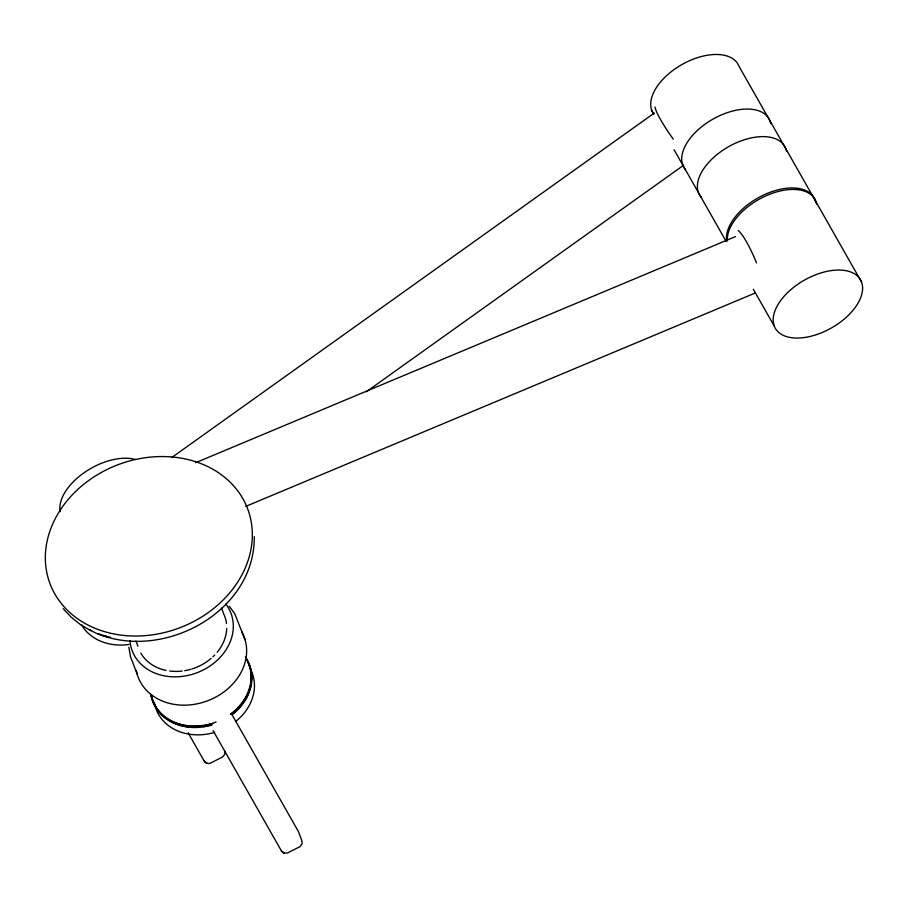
<?xml version="1.0" encoding="UTF-8"?>
<svg xmlns="http://www.w3.org/2000/svg" width="908" height="908" viewBox="0 0 908 908"><rect width="100%" height="100%" fill="white"/><g stroke="black" fill="none" stroke-linecap="round" stroke-linejoin="round"><path stroke-width="1.36" d="M254.274 536.662C255.103 610.006 168.173 658.618 102.536 635.623M171.691 457.575L654.35 113.012M366.14 391.881L683.679 165.188M195.753 462.671L735.48 236.613M245.727 506.403L755.388 292.944M91.004 630.81L80.494 624.636L71.176 617.213L63.231 608.666M205.242 762.062L208.193 763.639L210.418 763.14L222.676 756.92L224.946 754.06L224.673 750.78M282.433 851.852L283.841 853.111L287.598 852.93L299.867 846.721L302.126 843.861L301.865 840.57L298.471 831.671L231.54 713.858M204.232 761.131L206.649 763.322L204.232 761.131L188.194 732.904M281.423 850.921L283.841 853.111L281.423 850.921L213.096 730.656M229.293 606.26L234.775 613.729L245.126 639.958M861.51 281.968A49.009 27.478 -29.6 0 0 787.531 292.682A49.009 27.478 -29.6 0 0 804.647 337.492A49.009 27.478 -29.6 0 0 861.51 281.968L739.044 66.397A49.009 27.478 -29.6 0 0 683.418 63.719A49.009 27.478 -29.6 0 0 652.988 112.978M651.808 110.549L653.896 114.226M674.099 149.786L726.105 241.335M753.334 289.266L774.274 326.131M221.529 608.144L225.49 618.53A45.945 37.909 -20.9 0 1 226.489 623.421M135.962 641.037L137.948 646.224M137.153 674.122L130.366 656.336L128.879 647.222M226.705 628.45A45.945 37.909 -20.9 0 1 217.182 652.273M214.731 655.02A45.945 37.909 -20.9 0 1 212.971 656.768M211.099 658.436A45.945 37.909 -20.9 0 1 192.178 668.867M190.952 669.241A45.945 37.909 -20.9 0 1 184.687 670.671M182.179 671.035A45.945 37.909 -20.9 0 1 169.694 671.012M166.096 670.41A45.945 37.909 -20.9 0 1 140.831 653.079M110.572 637.268A51.688 42.642 -20.9 0 1 89.688 629.562M245.387 656.836A51.688 42.642 -20.9 0 1 230.575 714.471M212.631 723.551A51.688 42.642 -20.9 0 1 150.705 693.984M245.807 657.937A51.688 42.642 -20.9 0 1 232.13 714.71M211.836 725.015A51.688 42.642 -20.9 0 1 151.125 695.074M106.645 636.27A51.302 42.335 -20.9 0 1 97.792 633.546M128.947 644.464A51.302 42.335 -20.9 0 1 81.368 624.602M247.612 661.705A51.302 42.335 -20.9 0 1 251.107 683.69M250.914 684.904A51.302 42.335 -20.9 0 1 248.417 693.371M247.907 694.563A51.302 42.335 -20.9 0 1 244.104 701.475M242.561 703.666A51.302 42.335 -20.9 0 1 231.903 714.471M211.757 724.709A51.302 42.335 -20.9 0 1 203.199 726.57M198.977 727.024A51.302 42.335 -20.9 0 1 190.601 727.013M187.854 726.74A51.302 42.335 -20.9 0 1 183.836 726.06M182.531 725.776A51.302 42.335 -20.9 0 1 168.173 719.783M167.129 719.091A51.302 42.335 -20.9 0 1 151.5 694.995M250.54 669.378A51.302 42.335 -20.9 0 1 235.944 721.281M214.697 732.381A51.302 42.335 -20.9 0 1 154.428 702.678M701.248 197.32A49.009 27.478 -29.6 0 1 730.089 145.87A49.009 27.478 -29.6 0 1 786.476 151.182M225.876 604.058A52.834 43.595 -20.9 0 1 197.081 672.715A52.834 43.595 -20.9 0 1 129.923 640.639M246.533 659.39A51.302 42.335 -20.9 0 1 230.36 714.233M216.104 721.996A51.302 42.335 -20.9 0 1 151.33 695.278M241.573 631.514A56.671 46.751 -20.9 0 1 207.047 701.01A56.671 46.751 -20.9 0 1 136.268 670.274M727.319 240.211A49.168 27.558 -29.6 0 1 768.781 194.63A49.168 27.558 -29.6 0 1 816.678 204.05M726.809 241.562A49.168 27.558 -29.6 0 1 765.739 194.062A49.168 27.558 -29.6 0 1 815.838 202.563M673.316 139.174A35.991 5.425 54.5 0 1 654.963 106.974M738.261 230.575A35.991 6.265 67.3 0 1 756.523 262.889M60.212 511.669A49.009 27.478 -29.6 0 1 84.399 472.501A49.009 27.478 -29.6 0 1 135.36 459.493M685.585 169.762A49.009 27.478 -29.6 0 1 714.426 118.301A49.009 27.478 -29.6 0 1 770.813 123.624M125.872 635.623A105.68 87.191 -20.9 0 0 247.714 509.013A105.68 87.191 -20.9 0 0 72.912 494.202A105.68 87.191 -20.9 0 0 125.872 635.623"/></g></svg>
